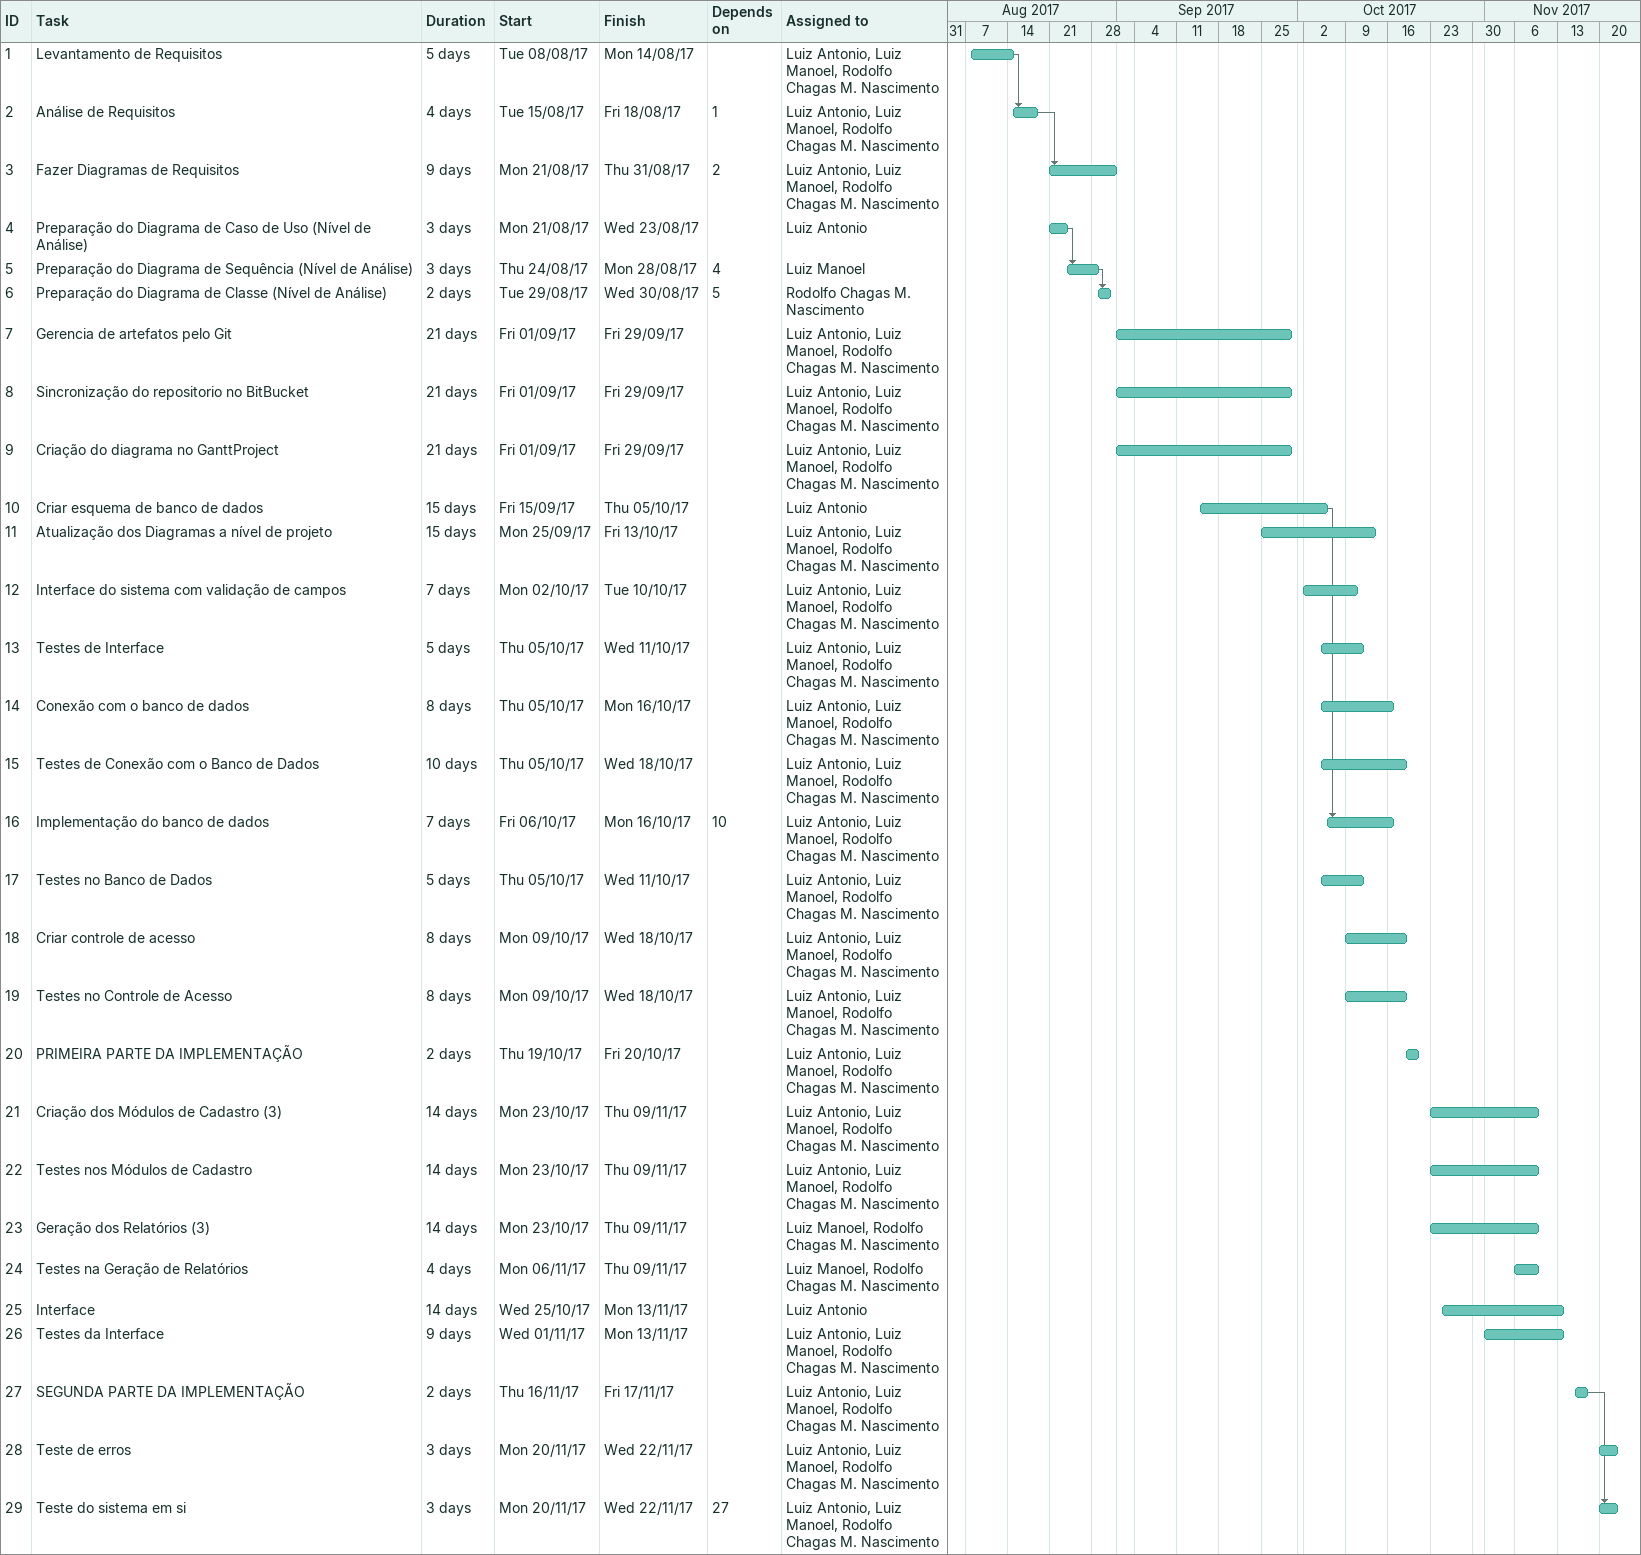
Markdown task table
| ID | Task | Duration | Start | Finish | Predecessors | Resources |
|---|---|---|---|---|---|---|
| 1 | Levantamento de Requisitos | 5d | 2017-08-08 | 2017-08-14 |  | Luiz Antonio, Luiz Manoel, Rodolfo Chagas M. Nascimento |
| 2 | Análise de Requisitos | 4d | 2017-08-15 | 2017-08-18 | 1 | Luiz Antonio, Luiz Manoel, Rodolfo Chagas M. Nascimento |
| 3 | Fazer Diagramas de Requisitos | 9d | 2017-08-21 | 2017-08-31 | 2 | Luiz Antonio, Luiz Manoel, Rodolfo Chagas M. Nascimento |
| 4 | Preparação do Diagrama de Caso de Uso (Nível de Análise) | 3d | 2017-08-21 | 2017-08-23 |  | Luiz Antonio |
| 5 | Preparação do Diagrama de Sequência (Nível de Análise) | 3d | 2017-08-24 | 2017-08-28 | 4 | Luiz Manoel |
| 6 | Preparação do Diagrama de Classe (Nível de Análise) | 2d | 2017-08-29 | 2017-08-30 | 5 | Rodolfo Chagas M. Nascimento |
| 7 | Gerencia de artefatos pelo Git | 21d | 2017-09-01 | 2017-09-29 |  | Luiz Antonio, Luiz Manoel, Rodolfo Chagas M. Nascimento |
| 8 | Sincronização do repositorio no BitBucket | 21d | 2017-09-01 | 2017-09-29 |  | Luiz Antonio, Luiz Manoel, Rodolfo Chagas M. Nascimento |
| 9 | Criação do diagrama no GanttProject | 21d | 2017-09-01 | 2017-09-29 |  | Luiz Antonio, Luiz Manoel, Rodolfo Chagas M. Nascimento |
| 10 | Criar esquema de banco de dados | 15d | 2017-09-15 | 2017-10-05 |  | Luiz Antonio |
| 11 | Atualização dos Diagramas a nível de projeto | 15d | 2017-09-25 | 2017-10-13 |  | Luiz Antonio, Luiz Manoel, Rodolfo Chagas M. Nascimento |
| 12 | Interface do sistema com validação de campos | 7d | 2017-10-02 | 2017-10-10 |  | Luiz Antonio, Luiz Manoel, Rodolfo Chagas M. Nascimento |
| 13 | Testes de Interface | 5d | 2017-10-05 | 2017-10-11 |  | Luiz Antonio, Luiz Manoel, Rodolfo Chagas M. Nascimento |
| 14 | Conexão com o banco de dados | 8d | 2017-10-05 | 2017-10-16 |  | Luiz Antonio, Luiz Manoel, Rodolfo Chagas M. Nascimento |
| 15 | Testes de Conexão com o Banco de Dados | 10d | 2017-10-05 | 2017-10-18 |  | Luiz Antonio, Luiz Manoel, Rodolfo Chagas M. Nascimento |
| 16 | Implementação do banco de dados | 7d | 2017-10-06 | 2017-10-16 | 10 | Luiz Antonio, Luiz Manoel, Rodolfo Chagas M. Nascimento |
| 17 | Testes no Banco de Dados | 5d | 2017-10-05 | 2017-10-11 |  | Luiz Antonio, Luiz Manoel, Rodolfo Chagas M. Nascimento |
| 18 | Criar controle de acesso | 8d | 2017-10-09 | 2017-10-18 |  | Luiz Antonio, Luiz Manoel, Rodolfo Chagas M. Nascimento |
| 19 | Testes no Controle de Acesso | 8d | 2017-10-09 | 2017-10-18 |  | Luiz Antonio, Luiz Manoel, Rodolfo Chagas M. Nascimento |
| 20 | PRIMEIRA PARTE DA IMPLEMENTAÇÃO | 2d | 2017-10-19 | 2017-10-20 |  | Luiz Antonio, Luiz Manoel, Rodolfo Chagas M. Nascimento |
| 21 | Criação dos Módulos de Cadastro (3) | 14d | 2017-10-23 | 2017-11-09 |  | Luiz Antonio, Luiz Manoel, Rodolfo Chagas M. Nascimento |
| 22 | Testes nos Módulos de Cadastro | 14d | 2017-10-23 | 2017-11-09 |  | Luiz Antonio, Luiz Manoel, Rodolfo Chagas M. Nascimento |
| 23 | Geração dos Relatórios (3) | 14d | 2017-10-23 | 2017-11-09 |  | Luiz Manoel, Rodolfo Chagas M. Nascimento |
| 24 | Testes na Geração de Relatórios | 4d | 2017-11-06 | 2017-11-09 |  | Luiz Manoel, Rodolfo Chagas M. Nascimento |
| 25 | Interface | 14d | 2017-10-25 | 2017-11-13 |  | Luiz Antonio |
| 26 | Testes da Interface | 9d | 2017-11-01 | 2017-11-13 |  | Luiz Antonio, Luiz Manoel, Rodolfo Chagas M. Nascimento |
| 27 | SEGUNDA PARTE DA IMPLEMENTAÇÃO | 2d | 2017-11-16 | 2017-11-17 |  | Luiz Antonio, Luiz Manoel, Rodolfo Chagas M. Nascimento |
| 28 | Teste de erros | 3d | 2017-11-20 | 2017-11-22 |  | Luiz Antonio, Luiz Manoel, Rodolfo Chagas M. Nascimento |
| 29 | Teste do sistema em si | 3d | 2017-11-20 | 2017-11-22 | 27 | Luiz Antonio, Luiz Manoel, Rodolfo Chagas M. Nascimento |
